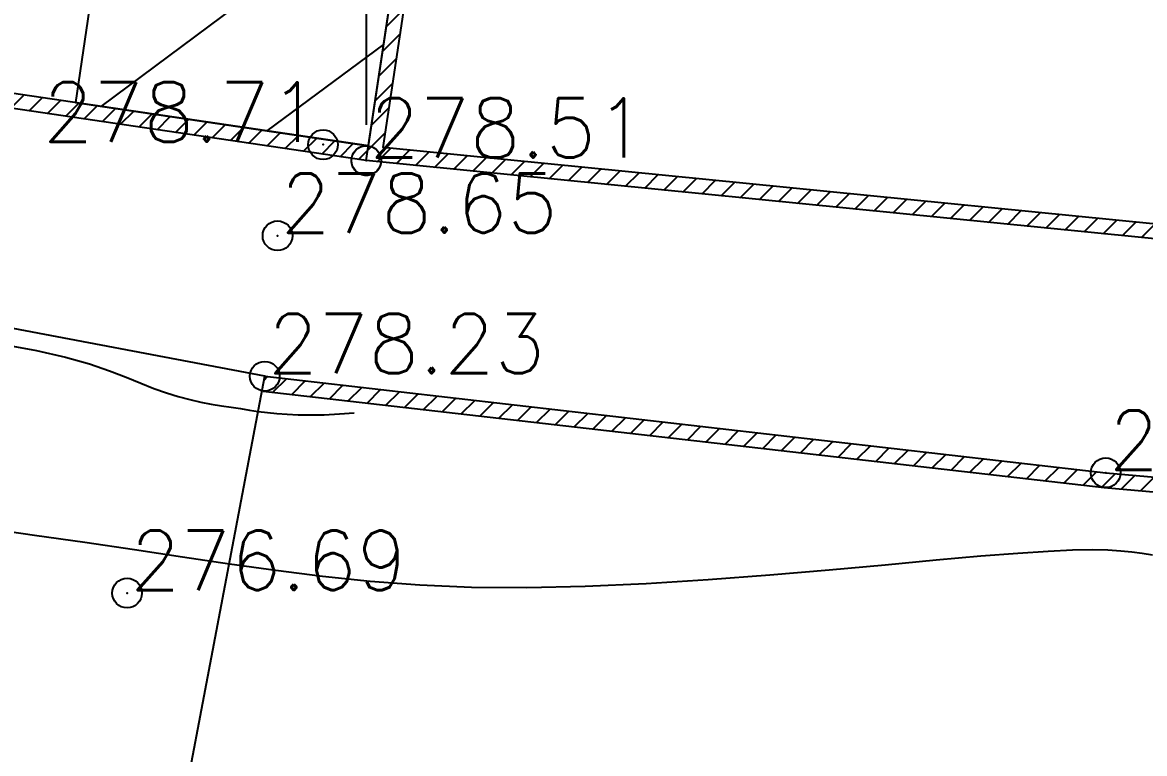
# Model space of a CAD drawing. Header units: millimetres. Extents: x 524954 to 526204, y 9523489 to 9524010.
# Drawn here: x 525841.1 to 525860, y 9523689.24 to 9523701.54 of the extents above; entities that cross this region are included whole.
import ezdxf
from ezdxf.enums import TextEntityAlignment as Align

# ---------------------------------------------------------------- set-up
doc = ezdxf.new("R2010")
doc.units = ezdxf.units.MM
doc.header["$PDMODE"] = 32
doc.header["$PDSIZE"] = 0.5
doc.linetypes.add('CACHE2', pattern=[4.7625, 3.175, -1.5875])
for name, color, linetype in [('Bati', 6, 'Continuous'), ('Bati_H', 1, 'Continuous'), ('Cloture', 7, 'Continuous'), ('CN_01_00', 3, 'Continuous'), ('CN_02_00', 4, 'Continuous'), ('Murs', 1, 'Continuous'), ('Réseau_Electrique', 1, 'CACHE2'), ('TopoAlt', 3, 'Continuous'), ('TOPOJIS', 7, 'Continuous')]:
    doc.layers.add(name, color=color, linetype=linetype)
doc.styles.add('Simplex 1.0', font='Simplex.shx', dxfattribs={"width": 0.99, "height": 1})
doc.linetypes.add('LIMITE1', pattern='A,6.35,-2.54,[133,ltypeshp.shx,S=2.54,R=0,X=-2.54,Y=0],-2.54,25.4', length=36.83)
pattern_1 = [(45, (0, 0), (-0.1767766952966, 0.1767766952966), [])]

# ---------------------------------------------------------------- blocks, each defined once
blk = doc.blocks.new('TCPOINT M')
at = {"color": 0}
blk.add_point((0, 0), dxfattribs=at)
at = {"layer": 'TopoAlt', "style": 'Simplex 1.0', "width": 0.99}
blk.add_attdef('ALT', (0.15, 0.15), '', height=1, dxfattribs=at)
blk = doc.blocks.new('e004')
at = {"color": 0}
blk.add_line((0, 3.777478), (0, 0.25), dxfattribs=at)
for points in [[(-1.096503, 3.137365), (-1.096503, 3.412949), (1.096503, 4.142007), (1.096503, 4.417591)], [(-1.096503, 2.861781), (-1.096503, 3.137365), (1.096503, 3.866423), (1.096503, 4.142007)]]:
    blk.add_lwpolyline(points, dxfattribs=at)
blk.add_circle((0, 0), 0.25, dxfattribs=at)

msp = doc.modelspace()

# ---------------------------------------------------------------- hatches: boundary and pattern name
at = {"layer": 'Bati_H'}
h = msp.add_hatch(dxfattribs=at)
h.set_pattern_fill('_U', color=256, scale=2, angle=36.6052, style=0, pattern_type=0)
h.set_pattern_definition([(36.605189368, (0, 0), (-1.1925951699, 1.60552694176), [])])
h.paths.add_polyline_path([(525841.996, 9523700.192), (525846.931, 9523699.463), (525849.886, 9523719.086), (525840.467, 9523720.741), (525839.358, 9523713.221), (525843.822, 9523712.562)])
at = {"layer": 'Murs'}
h = msp.add_hatch(dxfattribs=at)
h.set_pattern_fill('_U', color=256, scale=0.25, angle=45, style=0, pattern_type=0)
h.set_pattern_definition(pattern_1)
h.paths.add_polyline_path([(525867.235, 9523697.199), (525846.894, 9523699.216), (525849.886, 9523719.086), (525866.913, 9523717.072)])
h.paths.add_polyline_path([(525866.98, 9523697.475), (525847.18, 9523699.439), (525850.097, 9523718.809), (525866.667, 9523716.85)], flags=0)
h = msp.add_hatch(dxfattribs=at)
h.set_pattern_fill('_U', color=256, scale=0.25, angle=45, style=0, pattern_type=0)
h.set_pattern_definition(pattern_1)
h.paths.add_polyline_path([(525846.894, 9523699.216), (525827.66, 9523702.055), (525826.951, 9523705.394), (525827.196, 9523705.446), (525827.869, 9523702.277), (525846.931, 9523699.463)])
h = msp.add_hatch(dxfattribs=at)
h.set_pattern_fill('_U', color=256, scale=0.25, angle=45, style=0, pattern_type=0)
h.set_pattern_definition(pattern_1)
h.paths.add_polyline_path([(525845.185, 9523695.587), (525859.342, 9523693.963), (525867.444, 9523693.251), (525867.422, 9523693.002), (525859.317, 9523693.714), (525845.156, 9523695.338)])

# ---------------------------------------------------------------- linework, layer by layer
at = {"layer": 'Bati', "flags": 128}
msp.add_lwpolyline([(525841.996, 9523700.192), (525846.931, 9523699.463), (525849.886, 9523719.086), (525840.467, 9523720.741), (525839.358, 9523713.221), (525843.822, 9523712.562), (525843.822, 9523712.562)], close=True, dxfattribs=at)
at = {"layer": 'Cloture', "flags": 128}
for points in [[(525867.235, 9523697.199), (525846.894, 9523699.216), (525849.886, 9523719.086), (525866.913, 9523717.072)], [(525866.98, 9523697.475), (525847.18, 9523699.439), (525850.097, 9523718.809), (525866.667, 9523716.85)]]:
    msp.add_lwpolyline(points, close=True, dxfattribs=at)
for points in [[(525846.894, 9523699.216), (525827.66, 9523702.055), (525826.951, 9523705.394)], [(525846.931, 9523699.463), (525827.869, 9523702.277), (525827.196, 9523705.446)], [(525845.185, 9523695.587), (525859.342, 9523693.963), (525867.444, 9523693.251)], [(525845.156, 9523695.338), (525859.317, 9523693.714), (525867.422, 9523693.002)]]:
    msp.add_lwpolyline(points, dxfattribs=at)
at = {"layer": 'Cloture', "linetype": 'LIMITE1', "ltscale": 0.1, "flags": 128}
msp.add_lwpolyline([(525839.929, 9523651.898), (525840.943, 9523668.72), (525842.868, 9523683.386), (525845.185, 9523695.587), (525830.247, 9523698.414), (525825.039, 9523699.398)], dxfattribs=at)
at = {"layer": 'CN_01_00', "elevation": 277, "flags": 128}
msp.add_lwpolyline([(525840.459, 9523693.035), (525841.305, 9523692.916), (525842.155, 9523692.795), (525842.991, 9523692.673), (525843.8, 9523692.55), (525844.59, 9523692.432), (525845.372, 9523692.322), (525846.158, 9523692.224), (525846.961, 9523692.141), (525847.793, 9523692.079), (525848.667, 9523692.041), (525849.594, 9523692.032), (525850.58, 9523692.053), (525851.607, 9523692.099), (525852.65, 9523692.165), (525853.685, 9523692.245), (525854.685, 9523692.33), (525855.628, 9523692.416), (525856.487, 9523692.496), (525857.238, 9523692.563), (525857.864, 9523692.613), (525858.374, 9523692.646), (525858.785, 9523692.664), (525859.114, 9523692.67), (525859.378, 9523692.665), (525859.595, 9523692.652), (525859.781, 9523692.632), (525859.954, 9523692.609), (525860.128, 9523692.584)], dxfattribs=at)
at = {"layer": 'CN_02_00', "elevation": 278, "flags": 128}
msp.add_lwpolyline([(525840.759, 9523696.125), (525841.342, 9523696.019), (525841.829, 9523695.908), (525842.233, 9523695.794), (525842.569, 9523695.681), (525842.852, 9523695.573), (525843.097, 9523695.473), (525843.318, 9523695.383), (525843.528, 9523695.308), (525843.729, 9523695.246), (525843.922, 9523695.195), (525844.107, 9523695.153), (525844.284, 9523695.119), (525844.454, 9523695.09), (525844.618, 9523695.065), (525844.775, 9523695.042), (525844.926, 9523695.019), (525845.076, 9523694.997), (525845.229, 9523694.977), (525845.389, 9523694.96), (525845.56, 9523694.947), (525845.747, 9523694.939), (525845.954, 9523694.937), (525846.186, 9523694.941), (525846.445, 9523694.954), (525846.691, 9523694.973)], dxfattribs=at)

# ---------------------------------------------------------------- block references
at = {"layer": 'Réseau_Electrique'}
msp.add_blockref('e004', (525846.894, 9523699.216), dxfattribs=at)
at = {"layer": 'TOPOJIS'}
ref = msp.add_blockref('TCPOINT M', (525846.165, 9523699.484, 278.71), dxfattribs=at)
ref.add_attrib('ALT', '278.71', dxfattribs={"layer": 'TopoAlt', "height": 1, "style": 'Simplex 1.0', "width": 0.99}).set_placement((525846.115, 9523699.534, 278.71), align=Align.RIGHT)
ref = msp.add_blockref('TCPOINT M', (525846.894, 9523699.216, 278.51), dxfattribs=at)
ref.add_attrib('ALT', '278.51', (525846.944, 9523699.266, 278.51), dxfattribs={"layer": 'TopoAlt', "height": 1, "style": 'Simplex 1.0', "width": 0.99})
ref = msp.add_blockref('TCPOINT M', (525845.399, 9523697.951, 278.65), dxfattribs=at)
ref.add_attrib('ALT', '278.65', (525845.449, 9523698.001, 278.65), dxfattribs={"layer": 'TopoAlt', "height": 1, "style": 'Simplex 1.0', "width": 0.99})
ref = msp.add_blockref('TCPOINT M', (525845.185, 9523695.587, 278.23), dxfattribs=at)
ref.add_attrib('ALT', '278.23', (525845.235, 9523695.637, 278.23), dxfattribs={"layer": 'TopoAlt', "height": 1, "style": 'Simplex 1.0', "width": 0.99})
ref = msp.add_blockref('TCPOINT M', (525859.342, 9523693.963, 277.32), dxfattribs=at)
ref.add_attrib('ALT', '277.32', (525859.392, 9523694.013, 277.32), dxfattribs={"layer": 'TopoAlt', "height": 1, "style": 'Simplex 1.0', "width": 0.99})
ref = msp.add_blockref('TCPOINT M', (525842.866, 9523691.94, 276.69), dxfattribs=at)
ref.add_attrib('ALT', '276.69', (525842.916, 9523691.99, 276.69), dxfattribs={"layer": 'TopoAlt', "height": 1, "style": 'Simplex 1.0', "width": 0.99})

doc.saveas('drawing.dxf')
